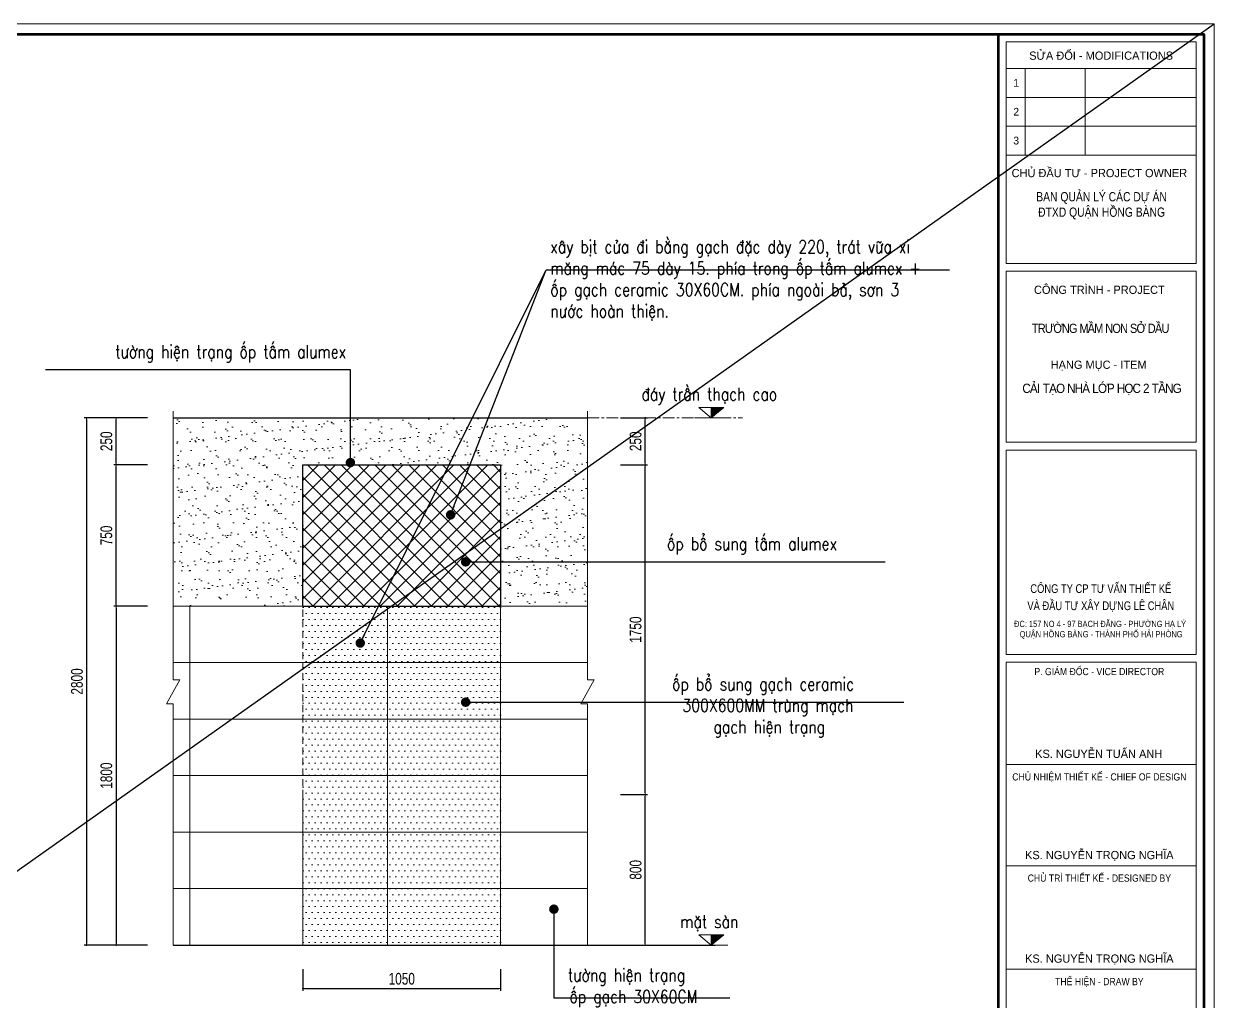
# Model space of a CAD drawing. Header units: millimetres. Extents: x -519517 to -431282, y -372679 to 113618.
# Drawn here: x -484938 to -478616, y -319973 to -314784 of the extents above; entities that cross this region are included whole.
import ezdxf
from ezdxf.enums import TextEntityAlignment as Align

# ---------------------------------------------------------------- set-up
doc = ezdxf.new("R2010")
doc.units = ezdxf.units.MM
doc.header["$LTSCALE"] = 5
for name, pattern in [('CENTER2', [28.575, 19.05, -3.175, 3.175, -3.175]), ('CENTERX2', [4, 2.5, -0.5, 0.5, -0.5]), ('DASHDOT', [1, 0.5, -0.25, 0, -0.25]), ('HIDDEN', [0.375, 0.25, -0.125])]:
    doc.linetypes.add(name, pattern=pattern)
doc.layers.get('0').update_dxf_attribs({"linetype": 'CENTER2'})
for name, color, linetype, lineweight in [('08. Net Text', 3, 'Continuous', 13), ('Khungten_LCDI', 7, 'Continuous', 25), ('LC Dim', 8, 'Continuous', 18), ('LC Hatch', 252, 'Continuous', 9), ('LC Net dam 1', 30, 'Continuous', 30), ('LC Net khuat', 4, 'HIDDEN', 13), ('LC Net thay', 7, 'Continuous', 25), ('LC Net truc', 79, 'DASHDOT', 13), ('LC Text1', 3, 'Continuous', 20), ('LC Text2', 7, 'Continuous', 25), ('v-MANH', 147, 'Continuous', 5)]:
    doc.layers.add(name, color=color, linetype=linetype, lineweight=lineweight)
doc.layers.add('KCS_Plotter', color=11, linetype='Continuous', plot=False)
doc.styles.add('HOATBIF', font='hoatbif.shx', dxfattribs={"width": 0.75})
doc.styles.add('Khungten', font='VHAVAN.TTF', dxfattribs={"width": 0.9, "height": 5000})
doc.styles.add('LC 3', font='vnsimli.shx', dxfattribs={"width": 0.75})
doc.styles.add('T1', font='Vnsimli.shx', dxfattribs={"width": 0.8})
doc.styles.add('Text Khung Ten', font='VHAVAN.TTF')
doc.styles.add('Title', font='VHBLACK.TTF')
doc.styles.add('VnAvantH', font='VHAVANB.TTF', dxfattribs={"width": 0.6})
doc.dimstyles.new('1-100(1-25)', dxfattribs={"dimscale": 25, "dimtxt": 2.5, "dimasz": 0.35, "dimexe": 0.5, "dimexo": 1, "dimgap": 0.8, "dimtad": 1, "dimdec": 0, "dimzin": 0, "dimdsep": 46, "dimtxsty": 'HOATBIF', "dimblk1": 'DOT', "dimblk2": 'DOT', "dimsah": 1, "dimcen": -1, "dimdle": 1, "dimclrd": 256, "dimclre": 256, "dimclrt": 4, "dimadec": 3, "dimazin": 2, "dimtfac": 0.333333, "dimtdec": 0, "dimtix": 1, "dimtmove": 2, "dimatfit": 3, "dimldrblk": 'DOT', "dimfxl": 1, "dimtvp": 0.833333, "dimtolj": 1, "dimtzin": 0, "dimarcsym": 0})

# ---------------------------------------------------------------- blocks, each defined once
blk = doc.blocks.new('lcdi fix')
at = {"layer": 'Defpoints', "lineweight": 0}
blk.add_lwpolyline([(-1200, -14850), (-1200, 14850), (40800, 14850), (40800, -14850)], close=True, dxfattribs=at)
at = {"layer": 'Khungten_LCDI', "color": 5, "lineweight": 60}
blk.add_line((36600, 14650), (36600, -14650), dxfattribs=at)
at = {"layer": 'Khungten_LCDI', "color": 5, "lineweight": 25}
blk.add_line((40600, -14650), (40600, 14650), dxfattribs=at)
at = {"layer": 'Khungten_LCDI', "color": 9, "lineweight": 15}
for p, q in [((36750, 13981), (40450, 13981)), ((37123, 13981), (37123, 12297)), ((38293, 13981), (38293, 12297)), ((36750, 13420), (40450, 13420)), ((36750, 12858), (40450, 12858)), ((36750, 12297), (40450, 12297))]:
    blk.add_line(p, q, dxfattribs=at)
at = {"layer": 'Khungten_LCDI', "color": 5, "lineweight": 60}
blk.add_lwpolyline([(0, -14650), (0, 14650), (40600, 14650), (40600, -14650)], close=True, dxfattribs=at)
at = {"layer": 'Khungten_LCDI', "color": 9, "lineweight": 15}
for points in [[(36750, 10190), (40450, 10190), (40450, 14500), (36750, 14500)], [(36750, 6712), (40450, 6712), (40450, 10040), (36750, 10040)], [(36750, 2587), (40450, 2587), (40450, 6562), (36750, 6562)], [(36750, 446), (40450, 446), (40450, 2437), (36750, 2437)], [(36750, -1522), (40450, -1522), (40450, 446), (36750, 446)], [(36750, -1522), (40450, -1522), (40450, -3535), (36750, -3535)], [(36750, -1522), (40450, -1522), (40450, -3535), (36750, -3535)], [(36750, -5526), (40450, -5526), (40450, -3535), (36750, -3535)]]:
    blk.add_lwpolyline(points, close=True, dxfattribs=at)
at = {"color": 7}
for s, style, p in [('söa ®æi - modifications', 'Khungten', (38600, 14151)), ('chñ ®Çu t\xad - project owner', 'Khungten', (38566, 11868)), ('c«ng tr×nh - PROJECT', 'Khungten', (38566, 9598)), ('h¹ng môc - item', 'Khungten', (38552, 8141)), ('ks. nguyÔn tuÊn anh', 'VnAvantH', (38553, 574)), ('ks. nguyÔn träng nghÜa', 'VnAvantH', (38565, -1394)), ('ks. nguyÔn träng nghÜa', 'VnAvantH', (38565, -3408))]:
    blk.add_text(s, height=160, dxfattribs=dict(at, style=style)).set_placement(p, align=Align.CENTER)
for s, height, style, width, p in [('c«ng ty cp t\xad vÊn thiÕt kÕ', 170, 'Title', 0.8, (38594, 3782)), ('vµ ®Çu t\xad x©y dùng lª ch©n', 170, 'Title', 0.8, (38594, 3449)), ('P. gi¸m ®èc - VICE director', 140, 'Khungten', 0.9, (38566, 2184)), ('chñ nhiÖm thiÕt kÕ - chief of design', 140, 'Khungten', 0.9, (38566, 136)), ('chñ tr× thiÕt kÕ - designed by', 140, 'Khungten', 0.9, (38566, -1832)), ('thÓ hiÖn - draw by', 140, 'Khungten', 0.9, (38566, -3845))]:
    blk.add_text(s, height=height, dxfattribs=dict(at, style=style, width=width)).set_placement(p, align=Align.CENTER)
at = {"color": 4, "char_height": 180, "attachment_point": 5, "style": 'Khungten'}
for s, insert, width in [('{\\f.VnArialH|b0|i0|c0|p34;\\W0.8;ban qu¶n lý c¸c dù ¸n \\P®txd quËn hång bµng}', (38609, 11313), 3619.87), ('{\\f.VnArialH|b0|i0|c0|p34;\\W0.85;\\T0.9;tr\xadêng mÇm non së dÇu}', (38582, 8927), 3712.56), ('{\\f.VnArialH|b0|i0|c0|p34;\\T0.9;c¶i t¹o nhµ líp häc 2 tÇng}', (38609, 7742), 3712.56)]:
    blk.add_mtext(s, dxfattribs=dict(at, insert=insert, width=width))
at = {"color": 7, "insert": (38600, 3241), "char_height": 120, "attachment_point": 2, "style": 'Khungten'}
blk.add_mtext_dynamic_manual_height_columns('®c: 157 no 4 - 97 b¹ch ®»ng - ph\xadêng h¹ lý   quËn hång bµng - thµnh phè h¶i phßng ', width=3421.65, gutter_width=25, heights=[0], dxfattribs=at)
at = {"color": 7, "style": 'Khungten', "width": 0.8}
for tag, p in [('REVISION', (39499, -10746)), ('NGAYHT', (39546, -11609))]:
    blk.add_attdef(tag, text='', height=200, dxfattribs=at).set_placement(p, align=Align.CENTER)
at = {"layer": '08. Net Text', "color": 7, "style": 'Text Khung Ten'}
blk.add_text('1', height=150, dxfattribs=at).set_placement((36892, 13627))
at = {"layer": '08. Net Text', "color": 7, "ltscale": 2, "style": 'Text Khung Ten'}
for s, p in [('2', (36892, 13065)), ('3', (36892, 12504))]:
    blk.add_text(s, height=150, dxfattribs=at).set_placement(p)
at = {"layer": 'LC Text1', "style": 'Title', "width": 3.882085}
for tag, p, p2 in [('TENBANVE1', (36913, -8886), (40339, -8886)), ('TENBANVE2', (36913, -9562), (40339, -9562))]:
    blk.add_attdef(tag, text='', height=250, dxfattribs=at).set_placement(p, p2, align=Align.FIT)
at = {"layer": 'LC Text1', "style": 'Title', "width": 0.7}
blk.add_attdef('SOBANVE', text='', height=250, dxfattribs=at).set_placement((39562, -13896), align=Align.CENTER)
blk = doc.blocks.new('Caodo1')
at = {"layer": 'LC Text1'}
blk.add_hatch(color=256, dxfattribs=at).paths.add_polyline_path([(0, 200), (0, 0), (243, 200)])
for p, q in [((324, 0), (-324, 0)), ((0, 0), (0, 200))]:
    blk.add_line(p, q, dxfattribs=at)
blk.add_lwpolyline([(-243, 200), (243, 200), (0, 0), (0, 0)], close=True, dxfattribs=at)
at = {"layer": 'LC Text1', "style": 'T1', "width": 0.8}
blk.add_attdef('%%P0,00', text='', height=250, dxfattribs=at).set_placement((-39, 460), align=Align.MIDDLE_CENTER)
blk = doc.blocks.new('DOT')
at = {"color": 0, "linetype": 'ByBlock'}
blk.add_line((-0.5, 0), (-1, 0), dxfattribs=at)
at = {"color": 0, "linetype": 'ByBlock', "const_width": 0.5}
blk.add_lwpolyline([(-0.25, 0, 1), (0.25, 0, 1)], format="xyb", close=True, dxfattribs=at)
blk = doc.blocks.new('*D478')
at = {"layer": 'Defpoints', "color": 0, "ltscale": 0.2, "transparency": 16777216}
for p in [(-481794.5, -318875.5), (-481637.5, -318875.5), (-481794.5, -319675.5)]:
    blk.add_point(p, dxfattribs=at)
at = {"layer": 'LC Dim', "lineweight": -2, "ltscale": 0.2, "transparency": 16777216}
for p, q in [((-481769.5, -318875.5), (-481625, -318875.5)), ((-481637.5, -319666.8), (-481637.5, -318884.3)), ((-481769.5, -319675.5), (-481625, -319675.5))]:
    blk.add_line(p, q, dxfattribs=at)
at = {"layer": 'LC Dim', "lineweight": -2, "ltscale": 0.2, "transparency": 16777216, "xscale": 8.75, "yscale": 8.75, "zscale": 8.75}
for p, rotation in [((-481637.5, -318875.5), 90), ((-481637.5, -319675.5), 270)]:
    blk.add_blockref('DOT', p, dxfattribs=dict(at, rotation=rotation))
at = {"layer": 'LC Dim', "color": 4, "ltscale": 0.2, "transparency": 16777216, "insert": (-481688.7, -319275.5), "char_height": 62.5, "attachment_point": 5, "rotation": 90, "style": 'HOATBIF'}
blk.add_mtext('\\A1;800', dxfattribs=at)
blk = doc.blocks.new('_Dot')
at = {"color": 0, "linetype": 'ByBlock', "lineweight": -2}
blk.add_line((-0.5, 0), (-1, 0), dxfattribs=at)
at = {"color": 0, "linetype": 'ByBlock', "const_width": 0.5}
blk.add_lwpolyline([(-0.25, 0, 1), (0.25, 0, 1)], format="xyb", close=True, dxfattribs=at)
blk = doc.blocks.new('*D479')
at = {"layer": 'Defpoints', "color": 0, "ltscale": 0.2, "transparency": 16777216}
for p in [(-481794.5, -317125.5), (-481637.5, -317125.5), (-481794.5, -318875.5)]:
    blk.add_point(p, dxfattribs=at)
at = {"layer": 'LC Dim', "lineweight": -2, "ltscale": 0.2, "transparency": 16777216}
for p, q in [((-481769.5, -317125.5), (-481625, -317125.5)), ((-481637.5, -318866.8), (-481637.5, -317134.3)), ((-481769.5, -318875.5), (-481625, -318875.5))]:
    blk.add_line(p, q, dxfattribs=at)
at = {"layer": 'LC Dim', "lineweight": -2, "ltscale": 0.2, "transparency": 16777216, "xscale": 8.75, "yscale": 8.75, "zscale": 8.75}
for p, rotation in [((-481637.5, -317125.5), 90), ((-481637.5, -318875.5), 270)]:
    blk.add_blockref('DOT', p, dxfattribs=dict(at, rotation=rotation))
at = {"layer": 'LC Dim', "color": 4, "ltscale": 0.2, "transparency": 16777216, "insert": (-481688.7, -318000.5), "char_height": 62.5, "attachment_point": 5, "rotation": 90, "style": 'HOATBIF'}
blk.add_mtext('\\A1;1750', dxfattribs=at)
blk = doc.blocks.new('*D480')
at = {"layer": 'Defpoints', "color": 0, "transparency": 16777216}
for p in [(-481794.5, -316875.5), (-481637.5, -316875.5), (-481794.5, -317125.5)]:
    blk.add_point(p, dxfattribs=at)
at = {"layer": 'LC Dim', "lineweight": -2, "transparency": 16777216}
for p, q in [((-481769.5, -316875.5), (-481625, -316875.5)), ((-481637.5, -317116.8), (-481637.5, -316884.3)), ((-481769.5, -317125.5), (-481625, -317125.5))]:
    blk.add_line(p, q, dxfattribs=at)
at = {"layer": 'LC Dim', "lineweight": -2, "transparency": 16777216, "xscale": 8.75, "yscale": 8.75, "zscale": 8.75}
for p, rotation in [((-481637.5, -316875.5), 90), ((-481637.5, -317125.5), 270)]:
    blk.add_blockref('DOT', p, dxfattribs=dict(at, rotation=rotation))
at = {"layer": 'LC Dim', "color": 4, "transparency": 16777216, "insert": (-481688.7, -317000.5), "char_height": 62.5, "attachment_point": 5, "rotation": 90, "style": 'HOATBIF'}
blk.add_mtext('\\A1;250', dxfattribs=at)
blk = doc.blocks.new('*D481')
at = {"layer": 'Defpoints', "color": 0, "ltscale": 0.2, "transparency": 16777216}
for p in [(-483455.9, -319777.6), (-482405.9, -319777.6), (-482405.9, -319905.4)]:
    blk.add_point(p, dxfattribs=at)
at = {"layer": 'LC Dim', "lineweight": -2, "ltscale": 0.2, "transparency": 16777216}
for p, q in [((-483455.9, -319802.6), (-483455.9, -319917.9)), ((-482405.9, -319802.6), (-482405.9, -319917.9)), ((-483447.2, -319905.4), (-482414.7, -319905.4))]:
    blk.add_line(p, q, dxfattribs=at)
at = {"layer": 'LC Dim', "lineweight": -2, "ltscale": 0.2, "transparency": 16777216, "xscale": 8.75, "yscale": 8.75, "zscale": 8.75, "rotation": 180}
blk.add_blockref('DOT', (-483455.9, -319905.4), dxfattribs=at)
at = {"layer": 'LC Dim', "lineweight": -2, "ltscale": 0.2, "transparency": 16777216, "xscale": 8.75, "yscale": 8.75, "zscale": 8.75}
blk.add_blockref('DOT', (-482405.9, -319905.4), dxfattribs=at)
at = {"layer": 'LC Dim', "color": 4, "ltscale": 0.2, "transparency": 16777216, "insert": (-482930.9, -319854.2), "char_height": 62.5, "attachment_point": 5, "style": 'HOATBIF'}
blk.add_mtext('\\A1;1050', dxfattribs=at)
blk = doc.blocks.new('*D482')
at = {"layer": 'Defpoints', "color": 0, "ltscale": 0.2, "transparency": 16777216}
for p in [(-484255.8, -317875.5), (-484448.3, -319675.5), (-484255.8, -319675.5)]:
    blk.add_point(p, dxfattribs=at)
at = {"layer": 'LC Dim', "lineweight": -2, "ltscale": 0.2, "transparency": 16777216}
for p, q in [((-484280.8, -317875.5), (-484460.8, -317875.5)), ((-484448.3, -317884.3), (-484448.3, -319666.8)), ((-484280.8, -319675.5), (-484460.8, -319675.5))]:
    blk.add_line(p, q, dxfattribs=at)
at = {"layer": 'LC Dim', "lineweight": -2, "ltscale": 0.2, "transparency": 16777216, "xscale": 8.75, "yscale": 8.75, "zscale": 8.75}
for p, rotation in [((-484448.3, -317875.5), 90), ((-484448.3, -319675.5), 270)]:
    blk.add_blockref('DOT', p, dxfattribs=dict(at, rotation=rotation))
at = {"layer": 'LC Dim', "color": 4, "ltscale": 0.2, "transparency": 16777216, "insert": (-484499.5, -318775.5), "char_height": 62.5, "attachment_point": 5, "rotation": 90, "style": 'HOATBIF'}
blk.add_mtext('\\A1;1800', dxfattribs=at)
blk = doc.blocks.new('*D483')
at = {"layer": 'Defpoints', "color": 0, "ltscale": 0.2, "transparency": 16777216}
for p in [(-484448.3, -317125.5), (-484255.8, -317125.5), (-484255.8, -317875.5)]:
    blk.add_point(p, dxfattribs=at)
at = {"layer": 'LC Dim', "lineweight": -2, "ltscale": 0.2, "transparency": 16777216}
for p, q in [((-484280.8, -317125.5), (-484460.8, -317125.5)), ((-484448.3, -317866.8), (-484448.3, -317134.3)), ((-484280.8, -317875.5), (-484460.8, -317875.5))]:
    blk.add_line(p, q, dxfattribs=at)
at = {"layer": 'LC Dim', "lineweight": -2, "ltscale": 0.2, "transparency": 16777216, "xscale": 8.75, "yscale": 8.75, "zscale": 8.75}
for p, rotation in [((-484448.3, -317125.5), 90), ((-484448.3, -317875.5), 270)]:
    blk.add_blockref('DOT', p, dxfattribs=dict(at, rotation=rotation))
at = {"layer": 'LC Dim', "color": 4, "ltscale": 0.2, "transparency": 16777216, "insert": (-484499.5, -317500.5), "char_height": 62.5, "attachment_point": 5, "rotation": 90, "style": 'HOATBIF'}
blk.add_mtext('\\A1;750', dxfattribs=at)
blk = doc.blocks.new('*D484')
at = {"layer": 'Defpoints', "color": 0, "transparency": 16777216}
for p in [(-484448.3, -316875.5), (-484255.8, -316875.5), (-484255.8, -317125.5)]:
    blk.add_point(p, dxfattribs=at)
at = {"layer": 'LC Dim', "lineweight": -2, "transparency": 16777216}
for p, q in [((-484280.8, -316875.5), (-484460.8, -316875.5)), ((-484448.3, -317116.8), (-484448.3, -316884.3)), ((-484280.8, -317125.5), (-484460.8, -317125.5))]:
    blk.add_line(p, q, dxfattribs=at)
at = {"layer": 'LC Dim', "lineweight": -2, "transparency": 16777216, "xscale": 8.75, "yscale": 8.75, "zscale": 8.75}
for p, rotation in [((-484448.3, -316875.5), 90), ((-484448.3, -317125.5), 270)]:
    blk.add_blockref('DOT', p, dxfattribs=dict(at, rotation=rotation))
at = {"layer": 'LC Dim', "color": 4, "transparency": 16777216, "insert": (-484499.5, -317000.5), "char_height": 62.5, "attachment_point": 5, "rotation": 90, "style": 'HOATBIF'}
blk.add_mtext('\\A1;250', dxfattribs=at)
blk = doc.blocks.new('*D485')
at = {"layer": 'Defpoints', "color": 0, "ltscale": 0.2, "transparency": 16777216}
for p in [(-484255.8, -316875.5), (-484604.5, -319675.5), (-484255.8, -319675.5)]:
    blk.add_point(p, dxfattribs=at)
at = {"layer": 'LC Dim', "lineweight": -2, "ltscale": 0.2, "transparency": 16777216}
for p, q in [((-484280.8, -316875.5), (-484617, -316875.5)), ((-484604.5, -316884.3), (-484604.5, -319666.8)), ((-484280.8, -319675.5), (-484617, -319675.5))]:
    blk.add_line(p, q, dxfattribs=at)
at = {"layer": 'LC Dim', "lineweight": -2, "ltscale": 0.2, "transparency": 16777216, "xscale": 8.75, "yscale": 8.75, "zscale": 8.75}
for p, rotation in [((-484604.5, -316875.5), 90), ((-484604.5, -319675.5), 270)]:
    blk.add_blockref('DOT', p, dxfattribs=dict(at, rotation=rotation))
at = {"layer": 'LC Dim', "color": 4, "ltscale": 0.2, "transparency": 16777216, "insert": (-484655.8, -318275.5), "char_height": 62.5, "attachment_point": 5, "rotation": 90, "style": 'HOATBIF'}
blk.add_mtext('\\A1;2800', dxfattribs=at)

msp = doc.modelspace()

# ---------------------------------------------------------------- hatches: boundary and pattern name
at = {"layer": 'LC Hatch'}
h = msp.add_hatch(dxfattribs=at)
h.set_pattern_fill('AR-SAND', color=256, scale=2, style=0)
h.set_pattern_definition([(37.5, (-72885.31, -358755.055), (-3.200063, 97.882647), [0, -77.216, 0, -86.36, 0, -82.55]), (7.5, (-72885.31, -358755.05), (89.904657, 143.36502), [0, -41.656, 0, -69.596, 0, -26.67]), (327.5, (-72947.8, -358755.055), (158.198474, 0.287437), [0, -25.4, 0, -91.44, 0, -119.38]), (317.5, (-72947.8, -358755.05), (152.71129, 44.585865), [0, -12.7, 0, -59.944, 0, -68.58])])
h.paths.add_polyline_path([(-484144.8, -317875.5), (-483455.9, -317875.5), (-483455.9, -317125.5), (-482405.9, -317125.5), (-482405.9, -317875.5), (-481944.2, -317875.5), (-481944.2, -316875.5), (-484144.8, -316875.5)])
h = msp.add_hatch(dxfattribs=at)
h.set_pattern_fill('ANSI37', color=256, scale=20, style=0)
h.set_pattern_definition([(45, (-111440.22, -358015.6), (-44.901281, 44.901281), []), (135, (-111440.22, -358015.6), (-44.901281, -44.901281), [])])
h.paths.add_polyline_path([(-483455.9, -317125.5), (-483455.9, -317875.5), (-482405.9, -317875.5), (-482405.9, -317125.5)])
h = msp.add_hatch(dxfattribs=at)
h.set_pattern_fill('DOTS', color=256, scale=20)
h.set_pattern_definition([(0, (-111440.222, -358015.603), (15.875, 31.75), [0, -31.75])])
h.paths.add_polyline_path([(-483005.9, -317875.5), (-483455.9, -317875.5), (-483455.9, -318175.5), (-483005.9, -318175.5)])
h.paths.add_polyline_path([(-482405.9, -317875.5), (-483005.9, -317875.5), (-483005.9, -318175.5), (-482405.9, -318175.5)])
h.paths.add_polyline_path([(-482405.9, -318175.5), (-483005.9, -318175.5), (-483005.9, -318475.5), (-482405.9, -318475.5)])
h.paths.add_polyline_path([(-483005.9, -318175.5), (-483455.9, -318175.5), (-483455.9, -318475.5), (-483005.9, -318475.5)])
h.paths.add_polyline_path([(-483005.9, -318475.5), (-483455.9, -318475.5), (-483455.9, -318775.5), (-483005.9, -318775.5)])
h.paths.add_polyline_path([(-482405.9, -318475.5), (-483005.9, -318475.5), (-483005.9, -318775.5), (-482405.9, -318775.5)])
h.paths.add_polyline_path([(-482405.9, -318775.5), (-483005.9, -318775.5), (-483005.9, -319075.5), (-482405.9, -319075.5)])
h.paths.add_polyline_path([(-483005.9, -318775.5), (-483455.9, -318775.5), (-483455.9, -319075.5), (-483005.9, -319075.5)])
h.paths.add_polyline_path([(-483005.9, -319075.5), (-483455.9, -319075.5), (-483455.9, -319375.5), (-483005.9, -319375.5)])
h.paths.add_polyline_path([(-482405.9, -319075.5), (-483005.9, -319075.5), (-483005.9, -319375.5), (-482405.9, -319375.5)])
h.paths.add_polyline_path([(-482405.9, -319375.5), (-483005.9, -319375.5), (-483005.9, -319675.5), (-482405.9, -319675.5)])
h.paths.add_polyline_path([(-483005.9, -319375.5), (-483455.9, -319375.5), (-483455.9, -319675.5), (-483005.9, -319675.5)])

# ---------------------------------------------------------------- linework, layer by layer
at = {"layer": 'KCS_Plotter'}
msp.add_line((-490081.8, -322892.3), (-478615.9, -314784.3), dxfattribs=at)
at = {"layer": 'LC Hatch'}
for p, q in [((-484144.8, -317875.5), (-483455.9, -317875.5)), ((-484055.9, -317875.5), (-484055.9, -319675.5)), ((-483005.9, -317875.5), (-483005.9, -319675.5)), ((-482405.9, -317875.5), (-481944.2, -317875.5)), ((-482405.9, -317875.5), (-482405.9, -319675.5)), ((-484144.8, -318175.5), (-482405.9, -318175.5)), ((-482405.9, -318175.5), (-481944.2, -318175.5)), ((-484144.8, -318475.5), (-483455.9, -318475.5)), ((-484144.8, -318475.5), (-482405.9, -318475.5)), ((-482405.9, -318475.5), (-481944.2, -318475.5)), ((-484144.8, -318775.5), (-483455.9, -318775.5)), ((-484144.8, -318775.5), (-482405.9, -318775.5)), ((-482405.9, -318775.5), (-481944.2, -318775.5)), ((-483455.9, -318875.5), (-483455.9, -319675.5)), ((-484144.8, -319075.5), (-483455.9, -319075.5)), ((-484144.8, -319075.5), (-482405.9, -319075.5)), ((-482405.9, -319075.5), (-481944.2, -319075.5)), ((-484144.8, -319375.5), (-483455.9, -319375.5)), ((-484144.8, -319375.5), (-482405.9, -319375.5)), ((-482405.9, -319375.5), (-481944.2, -319375.5))]:
    msp.add_line(p, q, dxfattribs=at)
at = {"layer": 'LC Net dam 1'}
msp.add_line((-484144.8, -319675.5), (-481266.5, -319675.5), dxfattribs=at)
at = {"layer": 'LC Net khuat', "ltscale": 30}
msp.add_lwpolyline([(-483455.9, -317875.5), (-482405.9, -317875.5), (-482405.9, -319675.5), (-483455.9, -319675.5)], close=True, dxfattribs=at)
at = {"layer": 'LC Net thay'}
for p, q in [((-484144.8, -316875.5), (-481944.2, -316875.5)), ((-483455.9, -317875.5), (-482405.9, -317875.5))]:
    msp.add_line(p, q, dxfattribs=at)
msp.add_lwpolyline([(-483455.9, -317875.5), (-483455.9, -317125.5), (-482405.9, -317125.5), (-482405.9, -317875.5)], dxfattribs=at)
at = {"layer": 'LC Net truc', "linetype": 'CENTERX2', "ltscale": 5}
msp.add_line((-481944.2, -316875.5), (-481121.6, -316875.5), dxfattribs=at)
at = {"layer": 'v-MANH', "linetype": 'Continuous'}
for points in [[(-484144.8, -316840.4), (-484144.8, -318266.3), (-484109.7, -318266.3), (-484179.9, -318394.8), (-484144.8, -318394.8), (-484144.8, -319675.5)], [(-481944.2, -316840.4), (-481944.2, -318266.3), (-481909.1, -318266.3), (-481979.3, -318394.8), (-481944.2, -318394.8), (-481944.2, -319675.5)]]:
    msp.add_lwpolyline(points, dxfattribs=at)

# ---------------------------------------------------------------- block references
at = {"layer": 'LC Net thay', "xscale": 0.2729966329967423, "yscale": 0.2729966329967423, "zscale": 0.2729966329967423}
msp.add_blockref('lcdi fix', (-489754.2, -318838.3), dxfattribs=at)
at = {"layer": 'LC Text1'}
ref = msp.add_blockref('Caodo1', (-481286.9, -316875.5), dxfattribs=dict(at, xscale=0.2729966259158512, yscale=0.2729966259158512, zscale=0.2729966259158512))
ref.add_attrib('%%P0,00', '®¸y trÇn th¹ch cao', dxfattribs={"layer": 'LC Text2', "height": 68.249, "style": 'T1', "width": 0.8}).set_placement((-481297.5, -316750.1), align=Align.MIDDLE_CENTER)
ref = msp.add_blockref('Caodo1', (-481286.9, -319675.5), dxfattribs=dict(at, xscale=0.2729966259158512, yscale=0.2729966259158512, zscale=0.2729966259158512))
ref.add_attrib('%%P0,00', 'mÆt sµn', dxfattribs={"layer": 'LC Text2', "height": 68.25, "style": 'T1', "width": 0.8}).set_placement((-481297.5, -319550.1), align=Align.MIDDLE_CENTER)

# ---------------------------------------------------------------- texts
at = {"layer": 'LC Text1', "color": 3, "style": 'LC 3'}
for s, insert, char_height, width, attachment_point in [('{\\W0.8;x©y bÞt cöa ®i b»ng g¹ch ®Æc dµy 220, tr¸t v÷a xi m¨ng m¸c 75 dµy 15. phÝa trong èp tÊm alumex + èp g¹ch ceramic 30X60CM. phÝa ngoµi b¶, s¬n 3 n\xadíc hoµn thiÖn.}', (-482141.8, -315933.5), 68.2492, 2145.482, 1), ('{\\W0.8;t\xadêng hiÖn tr¹ng èp tÊm alumex}', (-483226.5, -316490.5), 68.249, 1556.763, 3), ('{\\W0.8;èp bæ sung tÊm alumex}', (-481522.4, -317509.9), 68.249, 1114.769, 1), ('\\pi0.34125;{\\W0.8;èp bæ sung g¹ch ceramic \\P\\pi55.59056;300X600MM trïng m¹ch \\P\\pi220.68852;g¹ch hiÖn tr¹ng}', (-481495.7, -318254.9), 68.249, 1203.168, 1), ('\\pi51.76878;{\\W0.8;t\xadêng hiÖn tr¹ng \\P\\pi60.21868;èp g¹ch 30X60CM}', (-482100.2, -319800.2), 68.249, 910.828, 1)]:
    msp.add_mtext(s, dxfattribs=dict(at, insert=insert, char_height=char_height, width=width, attachment_point=attachment_point))

# ---------------------------------------------------------------- dimensions: what is measured, and where the dimension line sits
at = {"layer": 'LC Dim', "ltscale": 0.2}
for base, p1, p2, picture, middle in [((-484604.5, -319675.5), (-484255.8, -316875.5), (-484255.8, -319675.5), '*D485', (-484655.8, -318275.5)), ((-484448.3, -317125.5), (-484255.8, -317875.5), (-484255.8, -317125.5), '*D483', (-484499.5, -317500.5)), ((-481637.5, -317125.5), (-481794.5, -318875.5), (-481794.5, -317125.5), '*D479', (-481688.7, -318000.5)), ((-484448.3, -319675.5), (-484255.8, -317875.5), (-484255.8, -319675.5), '*D482', (-484499.5, -318775.5)), ((-481637.5, -318875.5), (-481794.5, -319675.5), (-481794.5, -318875.5), '*D478', (-481688.7, -319275.5))]:
    dim = msp.add_linear_dim(base=base, p1=p1, p2=p2, angle=90, dimstyle='1-100(1-25)', dxfattribs=at)
    dim.commit()
    dim.dimension.update_dxf_attribs({"geometry": picture, "text_midpoint": middle})
at = {"layer": 'LC Dim'}
for base, p1, p2, picture, middle in [((-484448.3, -316875.5), (-484255.8, -317125.5), (-484255.8, -316875.5), '*D484', (-484499.5, -317000.5)), ((-481637.5, -316875.5), (-481794.5, -317125.5), (-481794.5, -316875.5), '*D480', (-481688.7, -317000.5))]:
    dim = msp.add_linear_dim(base=base, p1=p1, p2=p2, angle=90, dimstyle='1-100(1-25)', dxfattribs=at)
    dim.commit()
    dim.dimension.update_dxf_attribs({"geometry": picture, "text_midpoint": middle})
at = {"layer": 'LC Dim', "ltscale": 0.2}
dim = msp.add_linear_dim(base=(-482405.9, -319905.4), p1=(-483455.9, -319777.6), p2=(-482405.9, -319777.6), dimstyle='1-100(1-25)', dxfattribs=at)
dim.commit()
dim.dimension.update_dxf_attribs({"geometry": '*D481', "text_midpoint": (-482930.9, -319854.2)})

# ---------------------------------------------------------------- leaders
for points in [[(-483151.4, -318071.8), (-482164.6, -316089.7), (-480022, -316089.7)], [(-482671.5, -317391.1), (-482164.6, -316089.7), (-480022, -316089.7)], [(-483203.7, -317113.7), (-483203.7, -316621.3), (-484823.6, -316621.3)], [(-482591.4, -317640.6), (-480364, -317640.6)], [(-482591.4, -318385.6), (-480264.8, -318385.6)], [(-482123, -319484.4), (-482123, -319955.2), (-481188, -319955.2)]]:
    msp.add_leader(points, dimstyle='1-100(1-25)', override={"dimasz": 2}, dxfattribs=at)

doc.saveas('drawing.dxf')
